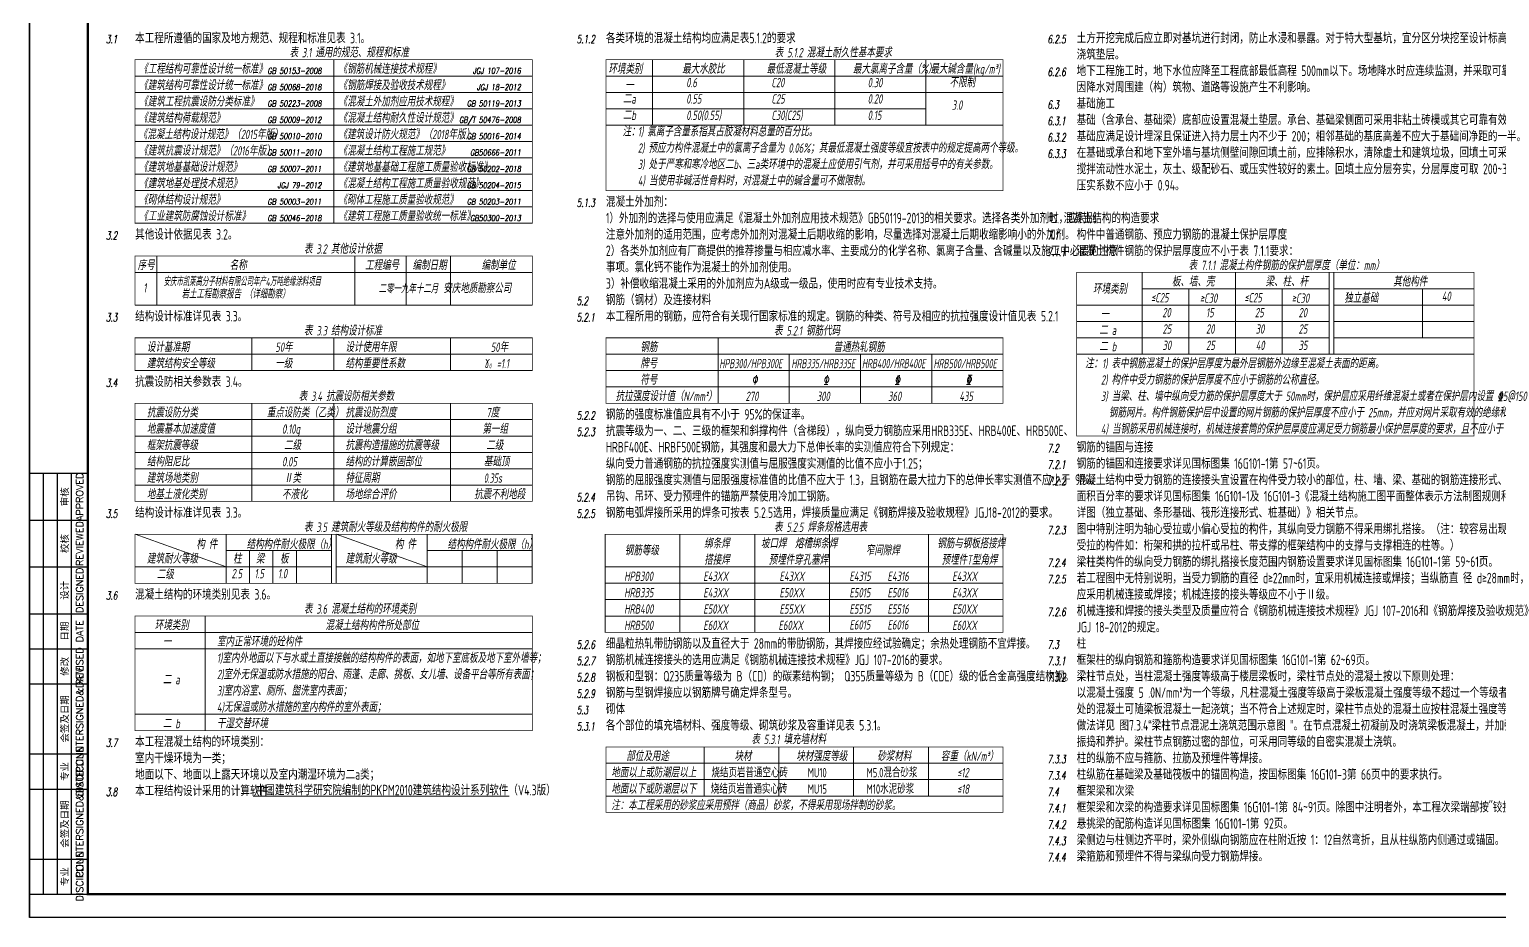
# Model space of a CAD drawing. Extents: x -14715 to 4269, y -24538 to -12228.
# Drawn here: x -14715 to -14086, y -24538 to -24158 of the extents above; entities that cross this region are included whole.
import ezdxf
from ezdxf.enums import TextEntityAlignment as Align

# ---------------------------------------------------------------- set-up
doc = ezdxf.new("R2010")
doc.units = 0
doc.header["$LTSCALE"] = 2000
doc.header["$MEASUREMENT"] = 0
doc.layers.get('0').update_dxf_attribs({"linetype": 'CONTINUOUS'})
doc.layers.add('SM001', color=7, linetype='CONTINUOUS', lineweight=15)
doc.layers.add('SM002', color=4, linetype='CONTINUOUS', lineweight=15)
doc.styles.add('ECEC_TK', font='txt_l.shx', dxfattribs={"bigfont": 'hztxt_l.shx'})
doc.styles.add('SM001', font='tssdeng.shx', dxfattribs={"width": 0.7, "bigfont": 'tssdchn.shx'})
doc.styles.add('SM002', font='romand.shx')

msp = doc.modelspace()

# ---------------------------------------------------------------- linework, layer by layer
for p, q in [((-14715.093, -24537.563), (-14715.093, -23943.563)), ((-14715.093, -23943.563), (-14715.093, -24537.563)), ((-14709.093, -24527.563), (-14709.093, -24347.563)), ((-14703.093, -24527.563), (-14703.093, -24347.563)), ((-14697.093, -24527.563), (-14697.093, -24347.563)), ((-14715.093, -24367.563), (-14690.093, -24367.563)), ((-14715.093, -24387.563), (-14690.093, -24387.563)), ((-14715.093, -24407.563), (-14690.093, -24407.563)), ((-14715.093, -24422.563), (-14690.093, -24422.563)), ((-14715.093, -24437.563), (-14690.093, -24437.563)), ((-14715.093, -24467.563), (-14690.093, -24467.563)), ((-14715.093, -24482.563), (-14690.093, -24482.563)), ((-14715.093, -24512.563), (-14690.093, -24512.563)), ((-13663.843, -24537.563), (-14715.093, -24537.563))]:
    msp.add_line(p, q)
at = {"color": 0, "const_width": 1}
msp.add_lwpolyline([(-13673.843, -24527.563), (-14690.093, -24527.563), (-14690.093, -23953.563), (-13673.843, -23953.563)], close=True, dxfattribs=at)
msp.add_lwpolyline([(-14715.093, -24347.563), (-14715.093, -24527.563), (-14690.093, -24527.563), (-14690.093, -24347.563)], close=True)
at = {"layer": 'SM001'}
for points in [[(-14370.343, -24170.563), (-14370.343, -24198.563)], [(-14331.343, -24170.563), (-14331.343, -24198.563)]]:
    msp.add_lwpolyline(points, dxfattribs=at)
at = {"layer": 'SM002'}
for p, q in [((-14669.843, -24373.563), (-14630.843, -24387.563)), ((-14630.843, -24394.563), (-14630.843, -24373.563)), ((-14585.843, -24394.563), (-14585.843, -24373.563)), ((-14583.843, -24373.563), (-14544.843, -24387.563)), ((-14583.843, -24394.563), (-14583.843, -24373.563)), ((-14544.843, -24394.563), (-14544.843, -24373.563)), ((-14499.843, -24394.563), (-14499.843, -24373.563)), ((-14630.843, -24380.563), (-14585.843, -24380.563)), ((-14620.843, -24394.563), (-14620.843, -24380.563)), ((-14610.843, -24394.563), (-14610.843, -24380.563)), ((-14600.843, -24394.563), (-14600.843, -24380.563)), ((-14544.843, -24380.563), (-14499.843, -24380.563)), ((-14529.843, -24394.563), (-14529.843, -24380.563)), ((-14514.843, -24394.563), (-14514.843, -24380.563)), ((-14669.843, -24387.563), (-14585.843, -24387.563)), ((-14583.843, -24387.563), (-14499.843, -24387.563))]:
    msp.add_line(p, q, dxfattribs=at)
at = {"layer": 'SM002', "const_width": 0.3}
for points in [[(-14669.843, -24170.563), (-14499.843, -24170.563), (-14499.843, -24240.563), (-14669.843, -24240.563)], [(-14468.343, -24170.563), (-14298.343, -24170.563), (-14298.343, -24226.563), (-14468.343, -24226.563)], [(-14669.843, -24254.563), (-14499.843, -24254.563), (-14499.843, -24275.563), (-14669.843, -24275.563)], [(-14266.843, -24261.563), (-14096.843, -24261.563), (-14096.843, -24331.563), (-14266.843, -24331.563)], [(-14669.843, -24289.563), (-14499.843, -24289.563), (-14499.843, -24303.563), (-14669.843, -24303.563)], [(-14468.343, -24289.563), (-14298.343, -24289.563), (-14298.343, -24317.563), (-14468.343, -24317.563)], [(-14669.843, -24317.563), (-14499.843, -24317.563), (-14499.843, -24359.563), (-14669.843, -24359.563)], [(-14669.843, -24373.563), (-14499.843, -24373.563), (-14499.843, -24394.563), (-14669.843, -24394.563)], [(-14468.656, -24373.563), (-14298.343, -24373.563), (-14298.343, -24415.563), (-14468.656, -24415.563)], [(-14669.843, -24408.563), (-14499.843, -24408.563), (-14499.843, -24457.563), (-14669.843, -24457.563)], [(-14468.343, -24464.563), (-14298.343, -24464.563), (-14298.343, -24492.563), (-14468.343, -24492.563)]]:
    msp.add_lwpolyline(points, close=True, dxfattribs=at)
at = {"layer": 'SM002'}
for points in [[(-14584.843, -24170.563), (-14584.843, -24240.563)], [(-14448.343, -24170.563), (-14448.343, -24198.563)], [(-14409.343, -24170.563), (-14409.343, -24198.563)], [(-14669.843, -24177.563), (-14499.843, -24177.563)], [(-14468.343, -24177.563), (-14298.343, -24177.563)], [(-14669.843, -24184.563), (-14499.843, -24184.563)], [(-14468.343, -24184.563), (-14298.343, -24184.563)], [(-14669.843, -24191.563), (-14499.843, -24191.563)], [(-14468.343, -24191.563), (-14331.343, -24191.563)], [(-14669.843, -24198.563), (-14499.843, -24198.563)], [(-14468.343, -24198.563), (-14298.343, -24198.563)], [(-14669.843, -24205.563), (-14499.843, -24205.563)], [(-14669.843, -24212.563), (-14499.843, -24212.563)], [(-14669.843, -24219.563), (-14499.843, -24219.563)], [(-14669.843, -24226.563), (-14499.843, -24226.563)], [(-14669.843, -24233.563), (-14499.843, -24233.563)], [(-14669.843, -24240.563), (-14499.843, -24240.563)], [(-14660.562, -24254.563), (-14660.562, -24275.563)], [(-14575.843, -24254.563), (-14575.843, -24275.563)], [(-14553.843, -24254.563), (-14553.843, -24275.563)], [(-14534.843, -24254.563), (-14534.843, -24275.563)], [(-14669.843, -24261.563), (-14499.843, -24261.563)], [(-14238.843, -24261.563), (-14238.843, -24296.563)], [(-14198.843, -24261.563), (-14198.843, -24296.563)], [(-14158.843, -24261.563), (-14158.843, -24296.563)], [(-14156.843, -24261.563), (-14156.843, -24296.563)], [(-14238.843, -24268.563), (-14158.843, -24268.563)], [(-14218.843, -24268.563), (-14218.843, -24296.563)], [(-14178.843, -24268.563), (-14178.843, -24296.563)], [(-14156.843, -24268.563), (-14096.843, -24268.563)], [(-14118.843, -24268.563), (-14118.843, -24289.563)], [(-14669.843, -24275.563), (-14499.843, -24275.563)], [(-14266.843, -24275.563), (-14158.843, -24275.563)], [(-14156.843, -24275.563), (-14096.843, -24275.563)], [(-14266.843, -24282.563), (-14158.843, -24282.563)], [(-14156.843, -24282.563), (-14096.843, -24282.563)], [(-14619.843, -24289.563), (-14619.843, -24303.563)], [(-14584.843, -24289.563), (-14584.843, -24303.563)], [(-14534.843, -24289.563), (-14534.843, -24303.563)], [(-14420.343, -24289.563), (-14420.343, -24317.563)], [(-14266.843, -24289.563), (-14158.843, -24289.563)], [(-14156.843, -24289.563), (-14096.843, -24289.563)], [(-14669.843, -24296.563), (-14499.843, -24296.563)], [(-14468.343, -24296.563), (-14298.343, -24296.563)], [(-14389.843, -24296.563), (-14389.843, -24317.563)], [(-14359.343, -24296.563), (-14359.343, -24317.563)], [(-14328.843, -24296.563), (-14328.843, -24317.563)], [(-14266.843, -24296.563), (-14096.843, -24296.563)], [(-14669.843, -24303.563), (-14499.843, -24303.563)], [(-14468.343, -24303.563), (-14298.343, -24303.563)], [(-14468.343, -24310.563), (-14298.343, -24310.563)], [(-14619.843, -24317.563), (-14619.843, -24359.563)], [(-14584.843, -24317.563), (-14584.843, -24359.563)], [(-14534.843, -24317.563), (-14534.843, -24359.563)], [(-14669.843, -24324.563), (-14499.843, -24324.563)], [(-14669.843, -24331.563), (-14499.843, -24331.563)], [(-14669.843, -24338.563), (-14499.843, -24338.563)], [(-14669.843, -24345.563), (-14499.843, -24345.563)], [(-14669.843, -24352.563), (-14499.843, -24352.563)], [(-14436.656, -24373.563), (-14436.656, -24415.563)], [(-14404.656, -24373.563), (-14404.656, -24415.563)], [(-14372.656, -24373.563), (-14372.656, -24415.563)], [(-14330.343, -24373.563), (-14330.343, -24415.563)], [(-14468.656, -24387.563), (-14298.343, -24387.563)], [(-14468.656, -24394.563), (-14298.343, -24394.563)], [(-14468.656, -24401.563), (-14298.343, -24401.563)], [(-14639.843, -24408.563), (-14639.843, -24457.563)], [(-14468.656, -24408.563), (-14298.343, -24408.563)], [(-14669.843, -24415.563), (-14499.843, -24415.563)], [(-14669.843, -24422.563), (-14499.843, -24422.563)], [(-14669.843, -24450.563), (-14499.843, -24450.563)], [(-14426.343, -24464.563), (-14426.343, -24485.563)], [(-14394.343, -24464.563), (-14394.343, -24485.563)], [(-14362.343, -24464.563), (-14362.343, -24485.563)], [(-14330.343, -24464.563), (-14330.343, -24485.563)], [(-14468.343, -24471.563), (-14298.343, -24471.563)], [(-14468.343, -24478.563), (-14298.343, -24478.563)], [(-14468.343, -24478.563), (-14298.343, -24478.563)], [(-14619.325, -24485.563), (-14509.746, -24485.563)], [(-14468.343, -24485.563), (-14298.343, -24485.563)]]:
    msp.add_lwpolyline(points, dxfattribs=at)

# ---------------------------------------------------------------- texts
at = {"style": 'ECEC_TK'}
for s, p in [('APPROVED', (-14693.593, -24357.563)), ('审核', (-14700.093, -24357.563)), ('REVIEWED', (-14693.593, -24377.563)), ('校核', (-14700.093, -24377.563)), ('DESIGNED', (-14693.593, -24397.563)), ('设计', (-14700.093, -24397.563)), ('日期', (-14700.093, -24415.063)), ('DATE', (-14693.593, -24415.063)), ('修改', (-14700.093, -24430.063)), ('REVISED', (-14693.593, -24430.063)), ('COUNTERSIGNED&DATE', (-14693.593, -24452.563)), ('会签及日期', (-14700.093, -24452.563)), ('DISCIPLINE', (-14693.593, -24475.063)), ('专业', (-14700.093, -24475.063)), ('COUNTERSIGNED&DATE', (-14693.593, -24497.563)), ('会签及日期', (-14700.093, -24497.563)), ('DISCIPLINE', (-14693.593, -24520.063)), ('专业', (-14700.093, -24520.063))]:
    msp.add_text(s, height=3, rotation=90, dxfattribs=at).set_placement(p, align=Align.MIDDLE)
at = {"layer": 'SM001', "color": 96, "style": 'SM002', "oblique": 10, "width": 0.65}
for s, p in [('3.1', (-14682.343, -24163.563)), ('5.1.2', (-14480.843, -24163.563)), ('6.2.5', (-14279.343, -24163.563)), ('6.2.6', (-14279.343, -24177.563)), ('6.3', (-14279.343, -24191.563)), ('6.3.1', (-14279.343, -24198.563)), ('6.3.2', (-14279.343, -24205.563)), ('6.3.3', (-14279.343, -24212.563)), ('5.1.3', (-14480.843, -24233.563)), ('3.2', (-14682.343, -24247.563)), ('7.1', (-14279.343, -24247.563)), ('7.1.1', (-14279.343, -24254.563)), ('5.2', (-14480.843, -24275.563)), ('3.3', (-14682.343, -24282.563)), ('5.2.1', (-14480.843, -24282.563)), ('3.4', (-14682.343, -24310.563)), ('5.2.2', (-14480.843, -24324.563)), ('5.2.3', (-14480.843, -24331.563)), ('7.2', (-14279.343, -24338.563)), ('7.2.1', (-14279.343, -24345.563)), ('7.2.2', (-14279.343, -24352.563)), ('5.2.4', (-14480.843, -24359.563)), ('3.5', (-14682.343, -24366.563)), ('5.2.5', (-14480.843, -24366.563)), ('7.2.3', (-14279.343, -24373.563)), ('7.2.4', (-14279.343, -24387.563)), ('7.2.5', (-14279.343, -24394.563)), ('3.6', (-14682.343, -24401.563)), ('7.2.6', (-14279.343, -24408.563)), ('5.2.6', (-14480.843, -24422.563)), ('7.3', (-14279.343, -24422.563)), ('5.2.7', (-14480.843, -24429.563)), ('7.3.1', (-14279.343, -24429.563)), ('5.2.8', (-14480.843, -24436.563)), ('7.3.2', (-14279.343, -24436.563)), ('5.2.9', (-14480.843, -24443.563)), ('5.3', (-14480.843, -24450.563)), ('5.3.1', (-14480.843, -24457.563)), ('3.7', (-14682.343, -24464.563)), ('7.3.3', (-14279.343, -24471.563)), ('7.3.4', (-14279.343, -24478.563)), ('3.8', (-14682.343, -24485.563)), ('7.4', (-14279.343, -24485.563)), ('7.4.1', (-14279.343, -24492.563)), ('7.4.2', (-14279.343, -24499.563)), ('7.4.3', (-14279.343, -24506.563)), ('7.4.4', (-14279.343, -24513.563))]:
    msp.add_text(s, height=3.5, dxfattribs=at).set_placement(p)
at = {"layer": 'SM001', "style": 'SM001', "width": 0.7}
for s, p in [('本工程所遵循的国家及地方规范、规程和标准见表 3.1。', (-14669.843, -24163.563)), ('各类环境的混凝土结构均应满足表5.1.2的要求', (-14468.343, -24163.563)), ('土方开挖完成后应立即对基坑进行封闭，防止水浸和暴露。对于特大型基坑，宜分区分块挖至设计标高，分区分块及时', (-14266.843, -24163.563)), ('浇筑垫层。', (-14266.843, -24170.563)), ('地下工程施工时，地下水位应降至工程底部最低高程 500mm以下。场地降水时应连续监测，并采取可靠措施防止', (-14266.843, -24177.563)), ('因降水对周围建（构）筑物、道路等设施产生不利影响。', (-14266.843, -24184.563)), ('基础施工', (-14266.843, -24191.563)), ('基础（含承台、基础梁）底部应设置混凝土垫层。承台、基础梁侧面可采用非粘土砖模或其它可靠有效的方法支护。', (-14266.843, -24198.563)), ('基础应满足设计埋深且保证进入持力层土内不少于 200；相邻基础的基底高差不应大于基础间净距的一半。', (-14266.843, -24205.563)), ('在基础或承台和地下室外墙与基坑侧壁间隙回填土前，应排除积水，清除虚土和建筑垃圾，回填土可采用素混凝土、', (-14266.843, -24212.563)), ('搅拌流动性水泥土，灰土、级配砂石、或压实性较好的素土。回填土应分层夯实，分层厚度可取 200~300mm,', (-14266.843, -24219.563)), ('压实系数不应小于 0.94。', (-14266.843, -24226.563)), ('混凝土外加剂：', (-14468.343, -24233.563)), ('1）外加剂的选择与使用应满足《混凝土外加剂应用技术规范》GB50119-2013的相关要求。选择各类外加剂时，应特别', (-14468.343, -24240.563)), ('七. 混凝土结构的构造要求', (-14279.343, -24240.563)), ('其他设计依据见表 3.2。', (-14669.843, -24247.563)), ('注意外加剂的适用范围，应考虑外加剂对混凝土后期收缩的影响，尽量选择对混凝土后期收缩影响小的外加剂。', (-14468.343, -24247.563)), ('构件中普通钢筋、预应力钢筋的混凝土保护层厚度', (-14266.843, -24247.563)), ('2）各类外加剂应有厂商提供的推荐掺量与相应减水率、主要成分的化学名称、氯离子含量、含碱量以及施工中必要的注意', (-14468.343, -24254.563)), ('混凝土构件钢筋的保护层厚度应不小于表 7.1.1要求：', (-14266.843, -24254.563)), ('事项。氯化钙不能作为混凝土的外加剂使用。', (-14468.343, -24261.563)), ('3）补偿收缩混凝土采用的外加剂应为A级或一级品，使用时应有专业技术支持。', (-14468.343, -24268.563)), ('钢筋（钢材）及连接材料', (-14468.343, -24275.563)), ('结构设计标准详见表 3.3。', (-14669.843, -24282.563)), ('本工程所用的钢筋，应符合有关现行国家标准的规定。钢筋的种类、符号及相应的抗拉强度设计值见表 5.2.1', (-14468.343, -24282.563)), ('抗震设防相关参数表 3.4。', (-14669.843, -24310.563)), ('钢筋的强度标准值应具有不小于 95%%%的保证率。', (-14468.343, -24324.563)), ('抗震等级为一、二、三级的框架和斜撑构件（含梯段），纵向受力钢筋应采用HRB335E、HRB400E、HRB500E、', (-14468.343, -24331.563)), ('HRBF400E、HRBF500E钢筋，其强度和最大力下总伸长率的实测值应符合下列规定：', (-14468.343, -24338.563)), ('钢筋的锚固与连接', (-14266.843, -24338.563)), ('纵向受力普通钢筋的抗拉强度实测值与屈服强度实测值的比值不应小于1.25；', (-14468.343, -24345.563)), ('钢筋的锚固和连接要求详见国标图集 16G101-1第 57~61页。', (-14266.843, -24345.563)), ('钢筋的屈服强度实测值与屈服强度标准值的比值不应大于 1.3，且钢筋在最大拉力下的总伸长率实测值不应小于 9％。', (-14468.343, -24352.563)), ('混凝土结构中受力钢筋的连接接头宜设置在构件受力较小的部位，柱、墙、梁、基础的钢筋连接形式、接头位置及接头', (-14266.843, -24352.563)), ('吊钩、吊环、受力预埋件的锚筋严禁使用冷加工钢筋。', (-14468.343, -24359.563)), ('面积百分率的要求详见国标图集 16G101-1及 16G101-3《混凝土结构施工图平面整体表示方法制图规则和构造', (-14266.843, -24359.563)), ('结构设计标准详见表 3.3。', (-14669.843, -24366.563)), ('钢筋电弧焊接所采用的焊条可按表 5.2.5选用，焊接质量应满足《钢筋焊接及验收规程》JGJ18-2012的要求。', (-14468.343, -24366.563)), ('详图（独立基础、条形基础、筏形连接形式、桩基础）》相关节点。', (-14266.843, -24366.563)), ('图中特别注明为轴心受拉或小偏心受拉的构件，其纵向受力钢筋不得采用绑扎搭接。（注：较容易出现轴心受拉或小偏心', (-14266.843, -24373.563)), ('受拉的构件如：桁架和拱的拉杆或吊柱、带支撑的框架结构中的支撑与支撑相连的柱等。）', (-14266.843, -24380.563)), ('梁柱类构件的纵向受力钢筋的绑扎搭接长度范围内钢筋设置要求详见国标图集 16G101-1第 59~61页。', (-14266.843, -24387.563)), ('若工程图中无特别说明，当受力钢筋的直径 d≥22mm时，宜采用机械连接或焊接；当纵筋直 径 d≥28mm时，', (-14266.843, -24394.563)), ('混凝土结构的环境类别见表 3.6。', (-14669.843, -24401.563)), ('应采用机械连接或焊接；机械连接的接头等级应不小于Ⅱ级。', (-14266.843, -24401.563)), ('机械连接和焊接的接头类型及质量应符合《钢筋机械连接技术规程》JGJ 107-2016和《钢筋焊接及验收规范》', (-14266.843, -24408.563)), ('JGJ 18-2012的规定。', (-14266.843, -24415.563)), ('细晶粒热轧带肋钢筋以及直径大于 28mm的带肋钢筋，其焊接应经试验确定；余热处理钢筋不宜焊接。', (-14468.343, -24422.563)), ('柱', (-14266.843, -24422.563)), ('钢筋机械连接接头的选用应满足《钢筋机械连接技术规程》JGJ 107-2016的要求。', (-14468.343, -24429.563)), ('框架柱的纵向钢筋和箍筋构造要求详见国标图集 16G101-1第 62~69页。', (-14266.843, -24429.563)), ('钢板和型钢：Q235质量等级为 B（CD）的碳素结构钢； Q355质量等级为 B（CDE）级的低合金高强度结构钢。', (-14468.343, -24436.563)), ('梁柱节点处，当柱混凝土强度等级高于楼层梁板时，梁柱节点处的混凝土按以下原则处理：', (-14266.843, -24436.563)), ('钢筋与型钢焊接应以钢筋牌号确定焊条型号。', (-14468.343, -24443.563)), ('以混凝土强度 5 .0N/mm%%1402%%141为一个等级，凡柱混凝土强度等级高于梁板混凝土强度等级不超过一个等级者，梁柱节点', (-14266.843, -24443.563)), ('砌体', (-14468.343, -24450.563)), ('处的混凝土可随梁板混凝土一起浇筑；当不符合上述规定时，梁柱节点处的混凝土应按柱混凝土强度等级单独浇筑，', (-14266.843, -24450.563)), ('各个部位的填充墙材料、强度等级、砌筑砂浆及容重详见表 5.3.1。', (-14468.343, -24457.563)), ('做法详见 图7.3.4“梁柱节点混泥土浇筑范围示意图 ”。在节点混凝土初凝前及时浇筑梁板混凝土，并加强混凝土的', (-14266.843, -24457.563)), ('本工程混凝土结构的环境类别：', (-14669.843, -24464.563)), ('振捣和养护。梁柱节点钢筋过密的部位，可采用同等级的自密实混凝土浇筑。 ', (-14266.843, -24464.563)), ('室内干燥环境为一类；', (-14669.843, -24471.563)), ('柱的纵筋不应与箍筋、拉筋及预埋件等焊接。', (-14266.843, -24471.563)), ('地面以下、地面以上露天环境以及室内潮湿环境为二a类；', (-14669.843, -24478.563)), ('柱纵筋在基础梁及基础筏板中的锚固构造，按国标图集 16G101-3第 66页中的要求执行。', (-14266.843, -24478.563)), ('本工程结构设计采用的计算软件：', (-14669.843, -24485.563)), ('框架梁和次梁', (-14266.843, -24485.563)), ('框架梁和次梁的构造要求详见国标图集 16G101-1第 84~91页。除图中注明者外，本工程次梁端部按"铰接"进行锚固。', (-14266.843, -24492.563)), ('悬挑梁的配筋构造详见国标图集 16G101-1第 92页。', (-14266.843, -24499.563)), ('梁侧边与柱侧边齐平时，梁外侧纵向钢筋应在柱附近按 1：12自然弯折，且从柱纵筋内侧通过或锚固。', (-14266.843, -24506.563)), ('梁箍筋和预埋件不得与梁纵向受力钢筋焊接。', (-14266.843, -24513.563))]:
    msp.add_text(s, height=4.5, dxfattribs=at).set_placement(p)
at = {"layer": 'SM001', "style": 'SM001', "oblique": 10}
for s, width, p in [('表 3.1 通用的规范、规程和标准', 0.7, (-14603.791, -24169.563)), ('表 5.1.2 混凝土耐久性基本要求', 0.7, (-14396.124, -24169.563)), ('《工程结构可靠性设计统一标准》', 0.7, (-14668.091, -24176.563)), ('《钢筋机械连接技术规程》', 0.7, (-14582.754, -24176.563)), ('环境类别', 0.7, (-14467.294, -24176.563)), ('最大水胶比', 0.7, (-14435.713, -24176.563)), ('最低混凝土等级', 0.7, (-14399.584, -24176.563)), ('最大氯离子含量（%%%）', 0.7, (-14362.647, -24176.563)), ('最大碱含量(kg/m%%1403%%141)', 0.7, (-14329.488, -24176.563)), ('《建筑结构可靠性设计统一标准》', 0.7, (-14668.091, -24183.563)), ('《钢筋焊接及验收技术规程》', 0.7, (-14582.754, -24183.563)), ('一', 0.7, (-14460.122, -24183.563)), ('《建筑工程抗震设防分类标准》', 0.7, (-14668.091, -24190.563)), ('《混凝土外加剂应用技术规程》', 0.7, (-14582.754, -24190.563)), ('《建筑结构荷载规范》', 0.7, (-14668.091, -24197.563)), ('《混凝土结构耐久性设计规范》', 0.7, (-14582.754, -24197.563)), ('《混凝土结构设计规范》（2015年版）', 0.7, (-14668.326, -24204.563)), ('《建筑设计防火规范》（2018年版）', 0.7, (-14582.754, -24204.563)), ('《建筑抗震设计规范》（2016年版）', 0.7, (-14668.091, -24211.563)), ('《混凝土结构工程施工规范》', 0.7, (-14582.754, -24211.563)), ('《建筑地基基础设计规范》', 0.7, (-14668.098, -24218.563)), ('《建筑地基基础工程施工质量验收标准》', 0.7, (-14582.754, -24218.563)), ('《建筑地基处理技术规范》', 0.7, (-14668.091, -24225.563)), ('《混凝土结构工程施工质量验收规范》', 0.7, (-14582.754, -24225.563)), ('《砌体结构设计规范》', 0.7, (-14668.091, -24232.563)), ('《砌体工程施工质量验收规范》', 0.7, (-14582.754, -24232.563)), ('《工业建筑防腐蚀设计标准》', 0.7, (-14668.091, -24239.563)), ('《建筑工程施工质量验收统一标准》', 0.7, (-14582.754, -24239.563)), ('表 3.2 其他设计依据', 0.7, (-14597.624, -24253.563)), ('序号', 0.7, (-14668.794, -24260.563)), ('名称', 0.7, (-14629.412, -24260.563)), ('工程编号', 0.7, (-14571.445, -24260.563)), ('编制日期', 0.7, (-14551.121, -24260.563)), ('编制单位', 0.7, (-14521.595, -24260.563)), ('表 7.1.1 混凝土构件钢筋的保护层厚度（单位：mm）', 0.7, (-14218.996, -24260.563)), ('板、墙、壳', 0.7, (-14226.112, -24267.563)), ('梁、柱、杆', 0.7, (-14186.004, -24267.563)), ('其他构件', 0.7, (-14131.404, -24267.563)), ('环境类别', 0.7, (-14259.858, -24270.653)), ('独立基础', 0.7, (-14152.357, -24274.563)), ('40', 0.7, (-14110.55, -24273.776)), ('≤C25', 0.7, (-14235.043, -24274.398)), ('≥C30', 0.7, (-14214.108, -24274.577)), ('≤C25', 0.7, (-14195.116, -24274.398)), ('≥C30', 0.7, (-14174.796, -24274.577)), ('一', 0.7, (-14256.623, -24281.611)), ('20', 0.7, (-14230.21, -24280.776)), ('15', 0.7, (-14211.488, -24280.776)), ('25', 0.7, (-14190.568, -24280.776)), ('20', 0.7, (-14171.889, -24280.776)), ('表 3.3 结构设计标准', 0.7, (-14597.624, -24288.563)), ('表 5.2.1 钢筋代码', 0.7, (-14396.436, -24288.563)), ('二 a', 0.7, (-14257.168, -24288.301)), ('25', 0.7, (-14230.113, -24287.776)), ('20', 0.7, (-14211.488, -24287.776)), ('30', 0.7, (-14190.238, -24287.776)), ('25', 0.7, (-14171.889, -24287.776)), ('设计基准期', 0.7, (-14664.843, -24295.563)), ('设计使用年限', 0.7, (-14579.843, -24295.563)), ('钢筋', 0.7, (-14453.623, -24295.563)), ('普通热轧钢筋', 0.7, (-14370.901, -24295.563)), ('二 b', 0.7, (-14257.168, -24295.301)), ('30', 0.7, (-14230.113, -24294.776)), ('25', 0.7, (-14211.488, -24294.776)), ('40', 0.7, (-14190.238, -24294.776)), ('35', 0.7, (-14171.889, -24294.776)), ('建筑结构安全等级', 0.7, (-14664.843, -24302.563)), ('结构重要性系数', 0.7, (-14579.843, -24302.563)), ('牌号', 0.7, (-14453.623, -24302.563)), ('HPB300/HPB300E', 0.65, (-14419.806, -24302.563)), ('HRB335/HRB335E', 0.65, (-14388.949, -24302.563)), ('HRB400/HRB400E', 0.65, (-14358.767, -24302.563)), ('HRB500/HRB500E', 0.65, (-14328.13, -24302.563)), ('注：1) 表中钢筋混凝土的保护层厚度为最外层钢筋外边缘至混凝土表面的距离。', 0.7, (-14263.278, -24302.563)), ('符号', 0.7, (-14453.623, -24309.563)), ('%%130', 0.7, (-14405.845, -24309.563)), ('%%131', 0.7, (-14375.345, -24309.563)), ('%%132', 0.7, (-14344.845, -24309.563)), ('%%133', 0.7, (-14314.345, -24309.563)), ('    2) 构件中受力钢筋的保护层厚度不应小于钢筋的公称直径。', 0.7, (-14263.278, -24309.563)), ('表 3.4 抗震设防相关参数', 0.7, (-14599.863, -24316.563)), ('抗拉强度设计值（N/mm%%1402%%141）', 0.7, (-14464.249, -24316.563)), ('270', 0.7, (-14408.577, -24316.563)), ('300', 0.7, (-14378.077, -24316.563)), ('360', 0.7, (-14347.577, -24316.563)), ('435', 0.7, (-14317.077, -24316.563)), ('    3) 当梁、柱、墙中纵向受力筋的保护层厚度大于 50mm时，保护层应采用纤维混凝土或者在保护层内设置 %%1325@150', 0.7, (-14263.278, -24316.563)), ('抗震设防分类', 0.7, (-14664.843, -24323.563)), ('抗震设防烈度', 0.7, (-14579.843, -24323.563)), ('7度', 0.7, (-14519.518, -24323.563)), ('      钢筋网片。构件钢筋保护层中设置的网片钢筋的保护层厚度不应小于 25mm，并应对网片采取有效的绝缘和定位措施。', 0.7, (-14263.278, -24323.563)), ('地震基本加速度值', 0.7, (-14664.843, -24330.563)), ('0.10g', 0.7, (-14606.964, -24330.563)), ('设计地震分组', 0.7, (-14579.843, -24330.563)), ('第一组', 0.7, (-14521.225, -24330.563)), ('    4) 当钢筋采用机械连接时，机械连接套筒的保护层厚度应满足受力钢筋最小保护层厚度的要求，且不应小于 15mm。', 0.7, (-14263.278, -24330.563)), ('框架抗震等级', 0.7, (-14664.843, -24337.563)), ('抗震构造措施的抗震等级', 0.7, (-14579.843, -24337.563)), ('结构阻尼比', 0.7, (-14664.843, -24344.563)), ('0.05', 0.7, (-14606.964, -24344.563)), ('结构的计算嵌固部位', 0.7, (-14579.843, -24344.563)), ('基础顶', 0.7, (-14520.592, -24344.563)), ('建筑场地类别', 0.7, (-14664.843, -24351.563)), ('特征周期', 0.7, (-14579.843, -24351.563)), ('地基土液化类别', 0.7, (-14664.843, -24358.563)), ('不液化', 0.7, (-14606.964, -24358.563)), ('场地综合评价', 0.7, (-14579.843, -24358.563)), ('抗震不利地段', 0.7, (-14524.752, -24358.563)), ('表 3.5 建筑耐火等级及结构构件的耐火极限', 0.7, (-14597.624, -24372.563)), ('表 5.2.5 焊条规格选用表', 0.7, (-14396.436, -24372.563)), ('构 件', 0.7, (-14643.683, -24379.942)), ('结构构件耐火极限（h）', 0.7, (-14622.178, -24379.942)), ('构 件', 0.7, (-14558.683, -24379.942)), ('结构构件耐火极限（h）', 0.7, (-14536.178, -24379.942)), ('绑条焊', 0.7, (-14426.269, -24379.563)), ('坡口焊\u3000熔槽绑条焊', 0.7, (-14401.981, -24379.563)), ('钢筋与钢板搭接焊', 0.7, (-14326.55, -24379.563)), ('建筑耐火等级', 0.7, (-14664.791, -24386.092)), ('建筑耐火等级', 0.7, (-14579.791, -24386.092)), ('钢筋等级', 0.7, (-14460.276, -24382.563)), ('搭接焊', 0.7, (-14426.269, -24386.563)), ('预埋件穿孔塞焊', 0.7, (-14398.701, -24386.563)), ('窄间隙焊', 0.7, (-14357.114, -24382.563)), ('预埋件T型角焊', 0.7, (-14324.689, -24386.563)), ('HPB300', 0.7, (-14460.513, -24393.563)), ('E43XX', 0.7, (-14426.643, -24393.563)), ('E43XX', 0.7, (-14394.047, -24393.563)), ('E4315', 0.7, (-14364.108, -24393.563)), ('E4316', 0.7, (-14347.817, -24393.563)), ('E43XX  ', 0.7, (-14320.095, -24393.563)), ('HRB335', 0.7, (-14460.513, -24400.563)), ('E43XX', 0.7, (-14426.643, -24400.563)), ('E50XX', 0.7, (-14394.047, -24400.563)), ('E5015', 0.7, (-14364.108, -24400.563)), ('E5016', 0.7, (-14347.817, -24400.563)), ('E43XX', 0.7, (-14320.095, -24400.563)), ('表 3.6 混凝土结构的环境类别', 0.7, (-14597.624, -24407.563)), ('HRB400', 0.7, (-14460.513, -24407.563)), ('E50XX  ', 0.7, (-14426.643, -24407.563)), ('E55XX', 0.7, (-14394.047, -24407.563)), ('E5515', 0.7, (-14364.108, -24407.563)), ('E5516', 0.7, (-14347.817, -24407.563)), ('E50XX', 0.7, (-14320.095, -24407.563)), ('环境类别', 0.7, (-14661.467, -24414.563)), ('混凝土结构构件所处部位', 0.7, (-14588.388, -24414.563)), ('HRB500', 0.7, (-14460.513, -24414.563)), ('E60XX  ', 0.7, (-14426.643, -24414.563)), ('E60XX  ', 0.7, (-14394.478, -24414.563)), ('E6015', 0.7, (-14364.108, -24414.357)), ('E6016', 0.7, (-14347.817, -24414.357)), ('E60XX  ', 0.7, (-14320.071, -24414.563)), ('一', 0.7, (-14657.975, -24421.563)), ('室内正常环境的砼构件', 0.7, (-14634.843, -24421.563)), ('1)室内外地面以下与水或土直接接触的结构构件的表面，如地下室底板及地下室外墙等；', 0.7, (-14634.843, -24428.563)), ('2)室外无保温或防水措施的阳台、雨蓬、走廊、挑板、女儿墙、设备平台等所有表面；', 0.7, (-14634.843, -24435.563)), ('二 a', 0.7, (-14657.975, -24437.782)), ('3)室内浴室、厕所、盥洗室内表面；', 0.7, (-14634.843, -24442.563)), ('4)无保温或防水措施的室内构件的室外表面；', 0.7, (-14634.843, -24449.563)), ('二 b', 0.7, (-14657.975, -24456.563)), ('干湿交替环境', 0.7, (-14634.843, -24456.563)), ('表 5.3.1 填充墙材料', 0.7, (-14406.124, -24463.332)), ('部位及用途', 0.7, (-14459.623, -24470.563)), ('块材', 0.7, (-14413.341, -24470.563)), ('块材强度等级', 0.7, (-14386.9, -24470.563)), ('砂浆材料', 0.7, (-14352.203, -24470.563)), ('容重（kN/m\x8c3\x8d）', 0.7, (-14325.005, -24470.563)), ('地面以上或防潮层以上', 0.7, (-14466.09, -24477.563)), ('地面以下或防潮层以下', 0.7, (-14466.09, -24484.563))]:
    msp.add_text(s, height=4, dxfattribs=dict(at, width=width)).set_placement(p)
at = {"layer": 'SM001', "style": 'SM002', "oblique": 10, "width": 0.7}
for s, p in [('GB 50153-2008', (-14590.091, -24176.563)), ('JGJ 107-2016', (-14504.754, -24176.563)), ('GB 50068-2018', (-14590.091, -24183.563)), ('JGJ 18-2012', (-14504.754, -24183.563)), (' GB 50223-2008', (-14590.091, -24190.563)), ('GB 50119-2013', (-14504.754, -24190.563)), ('GB/T 50476-2008', (-14504.754, -24197.563)), ('GB 50009-2012', (-14590.091, -24197.563)), ('GB 50010-2010', (-14590.091, -24204.563)), ('GB 50016-2014', (-14504.754, -24204.563)), (' GB 50011-2010', (-14590.091, -24211.563)), ('GB50666-2011', (-14504.754, -24211.563)), (' GB 50007-2011', (-14590.091, -24218.563)), ('GB 50202-2018', (-14504.754, -24218.563)), ('JGJ 79-2012', (-14590.091, -24225.563)), ('GB 50204-2015', (-14504.754, -24225.563)), ('GB 50003-2011', (-14590.091, -24232.563)), ('GB 50203-2011', (-14504.754, -24232.563)), ('GB 50046-2018', (-14590.091, -24239.563)), ('GB50300-2013', (-14504.754, -24239.563))]:
    msp.add_text(s, height=2.5, dxfattribs=at).set_placement(p, align=Align.RIGHT)
at = {"layer": 'SM001', "style": 'SM001', "oblique": 10, "width": 0.7}
for s, p in [('0.6', (-14433.951, -24183.563)), ('C20', (-14397.511, -24183.563)), ('0.30', (-14356.303, -24183.563)), ('不限制', (-14321.293, -24183.563)), ('二a', (-14461.102, -24190.563)), ('0.55', (-14433.951, -24190.563)), ('C25', (-14397.511, -24190.563)), ('0.20', (-14356.303, -24190.563)), ('3.0', (-14320.283, -24193.206)), ('二b', (-14461.102, -24197.563)), ('0.50(0.55)', (-14433.951, -24197.563)), ('C30(C25)', (-14397.511, -24197.563)), ('0.15', (-14356.303, -24197.563)), ('注：', (-14461.264, -24204.563)), ('1) 氯离子含量系指其占胶凝材料总量的百分比。', (-14454.689, -24204.563)), ('2) 预应力构件混凝土中的氯离子含量为 0.06%%%；其最低混凝土强度等级宜按表中的规定提高两个等级。', (-14454.689, -24211.563)), ('3) 处于严寒和寒冷地区二b、三a类环境中的混凝土应使用引气剂，并可采用括号中的有关参数。', (-14454.689, -24218.563)), ('4) 当使用非碱活性骨料时，对混凝土中的碱含量可不做限制。', (-14454.689, -24225.563))]:
    msp.add_text(s, height=4, dxfattribs=at).set_placement(p, align=Align.BOTTOM_LEFT)
at = {"layer": 'SM001', "color": 2, "style": 'SM001', "oblique": 10}
for s, height, width, p in [('安庆市凯莱高分子材料有限公司年产4万吨绝缘涂料项目', 3.5, 0.6, (-14657.672, -24267.402)), ('1', 4, 0.7, (-14666.333, -24270.178)), ('岩土工程勘察报告 （详细勘察）', 3.5, 0.7, (-14650.003, -24272.665)), (' 二零一九年十二月', 3.5, 0.7, (-14567.284, -24270.437)), ('安庆地质勘察公司', 4, 0.7, (-14537.994, -24270.437)), ('50年', 4, 0.7, (-14609.843, -24295.563)), ('50年', 4, 0.7, (-14517.616, -24295.563)), ('≤12', 4, 0.7, (-14318.053, -24477.563)), ('≤18', 4, 0.7, (-14318.053, -24484.563))]:
    msp.add_text(s, height=height, dxfattribs=dict(at, width=width)).set_placement(p)
at = {"layer": 'SM001', "color": 1, "style": 'SM001', "oblique": 10}
for s, height, width, p in [('一级', 4, 0.7, (-14609.843, -24302.563)), ('γ', 4, 0.7, (-14520.485, -24301.331)), ('0', 2, 0.7, (-14518.386, -24302.569)), ('=1.1', 4, 0.7, (-14515.088, -24302.563)), ('重点设防类（乙类）', 4, 0.7, (-14613.508, -24323.563)), ('二级', 4, 0.7, (-14606.116, -24337.563)), ('二级', 4, 0.7, (-14519.543, -24337.563)), ('Ⅱ类', 4, 0.7, (-14606.141, -24351.563)), ('0.35s', 4, 0.65, (-14520.63, -24351.563)), ('柱', 4, 0.7, (-14627.965, -24386.092)), ('梁', 4, 0.7, (-14618.121, -24386.092)), ('板', 4, 0.7, (-14607.843, -24386.092)), ('二级', 4, 0.7, (-14660.599, -24392.81)), ('2.5', 4, 0.7, (-14628.594, -24392.433)), ('1.5', 4, 0.7, (-14618.751, -24392.433)), ('1.0', 4, 0.7, (-14608.735, -24392.433)), ('注：本工程采用的砂浆应采用预拌（商品）砂浆，不得采用现场拌制的砂浆。', 4, 0.7, (-14466.09, -24491.563))]:
    msp.add_text(s, height=height, dxfattribs=dict(at, width=width)).set_placement(p)
at = {"layer": 'SM001', "color": 2, "style": 'SM001', "width": 0.7}
for s, p in [('烧结页岩普通空心砖', (-14423.185, -24477.563)), ('MU10', (-14381.926, -24477.563)), ('M5.0混合砂浆', (-14356.723, -24477.563)), ('烧结页岩普通实心砖', (-14423.422, -24484.563)), ('MU15', (-14381.926, -24484.563)), ('M10水泥砂浆', (-14356.723, -24484.563))]:
    msp.add_text(s, height=4, dxfattribs=at).set_placement(p)
at = {"layer": 'SM001', "color": 1, "style": 'SM001', "width": 0.7}
msp.add_text('中国建筑科学研究院编制的PKPM2010建筑结构设计系列软件（V4.3版）', height=4.5, dxfattribs=at).set_placement((-14618.202, -24485.263))

doc.saveas('drawing.dxf')
